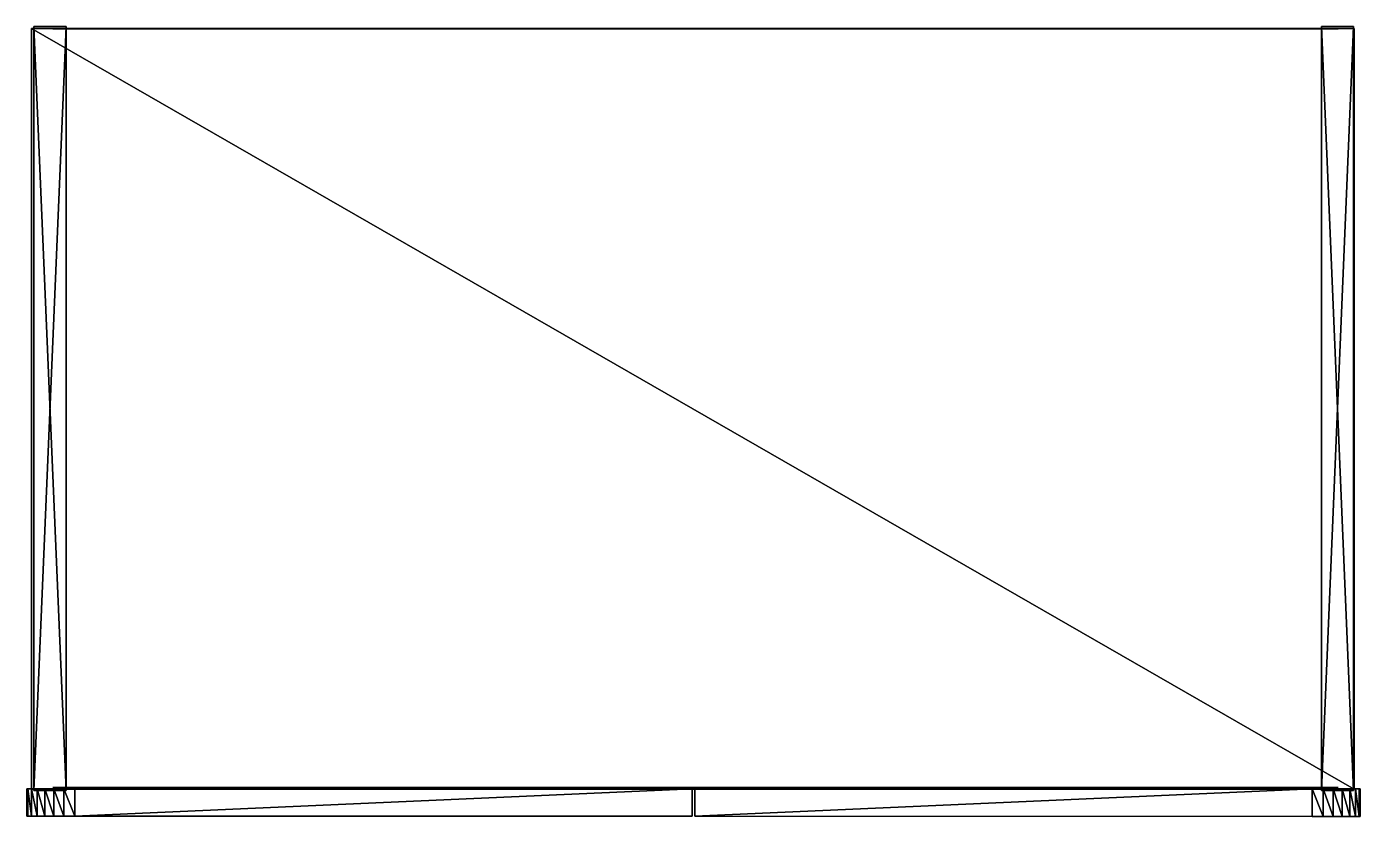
# Model space of a CAD drawing. Header units: centimetres. Extents: x -484 to 484, y -286 to 286.
import ezdxf

# ---------------------------------------------------------------- set-up
doc = ezdxf.new("R2010")
doc.units = ezdxf.units.CM
doc.layers.add('beige', color=7, linetype='Continuous', true_color=0x9a9ae5)
doc.layers.add('grey solid', color=7, linetype='Continuous', true_color=0x9a9ae5)

msp = doc.modelspace()

# ---------------------------------------------------------------- meshes
at = {"layer": 'beige', "color": 121, "true_color": 0x99e4d6}
mesh = msp.add_polyface(dxfattribs=at)
corners = [(483.7, -286.42, -1036.96), (482.77, -286.42, -1044.98), (480.14, -286.42, -1052.35), (476, -286.42, -1058.85), (470.58, -286.42, -1064.27), (464.08, -286.42, -1068.4), (456.72, -286.42, -1071.04), (448.7, -286.42, -1071.96), (-448.7, -286.41, -1071.96), (-456.72, -286.41, -1071.04), (-464.08, -286.41, -1068.4), (-470.58, -286.41, -1064.27), (-476, -286.41, -1058.85), (-480.14, -286.41, -1052.35), (-482.77, -286.41, -1044.98), (-483.7, -286.41, -1036.96), (483.7, -266.42, -1036.96), (482.77, -266.42, -1044.98), (480.14, -266.42, -1052.35), (476, -266.42, -1058.85), (470.58, -266.42, -1064.27), (464.08, -266.42, -1068.4), (456.72, -266.42, -1071.04), (448.7, -266.42, -1071.96), (-448.7, -266.41, -1071.96), (-456.72, -266.41, -1071.04), (-464.08, -266.41, -1068.4), (-470.58, -266.41, -1064.27), (-476, -266.41, -1058.85), (-480.14, -266.41, -1052.35), (-482.77, -266.41, -1044.98), (-483.7, -266.41, -1036.96), (1, -286.41, -1071.96), (1, -266.41, -1071.96), (-1, -286.41, -1071.96), (-1, -266.41, -1071.96), (483.7, -266.42, 7.39), (-483.7, -286.41, 7.39), (483.7, -286.42, 1051.73), (482.77, -286.42, 1059.75), (482.77, -266.42, 1059.75), (483.7, -266.42, 1051.73), (480.14, -286.42, 1067.12), (480.14, -266.42, 1067.12), (476, -286.42, 1073.62), (476, -266.42, 1073.62), (470.58, -286.42, 1079.04), (470.58, -266.42, 1079.04), (464.08, -286.42, 1083.17), (464.08, -266.42, 1083.17), (456.72, -286.42, 1085.81), (456.72, -266.42, 1085.81), (448.7, -286.42, 1086.73), (448.7, -266.42, 1086.73), (1, -286.41, 1086.73), (1, -266.41, 1086.73), (-448.7, -286.41, 1086.73), (-456.72, -286.41, 1085.81), (-456.72, -266.41, 1085.81), (-448.7, -266.41, 1086.73), (-464.08, -286.41, 1083.17), (-464.08, -266.41, 1083.17), (-470.58, -286.41, 1079.04), (-470.58, -266.41, 1079.04), (-476, -286.41, 1073.62), (-476, -266.41, 1073.62), (-480.14, -286.41, 1067.12), (-480.14, -266.41, 1067.12), (-482.77, -286.41, 1059.75), (-482.77, -266.41, 1059.75), (-483.7, -286.41, 1051.73), (-483.7, -266.41, 1051.73), (-483.7, -266.41, 7.39), (-1, -286.41, 1086.73), (-1, -286.41, 7.39), (-1, -266.41, 7.39), (-1, -266.41, 1086.73), (483.7, -286.42, 7.39), (1, -286.41, 7.39), (1, -266.41, 7.39)]
mesh.append_faces([[corners[k] for k in face] for face in [(12, 10, 8), (8, 74, 15), (12, 8, 15), (30, 72, 35), (30, 35, 25), (30, 25, 27), (7, 5, 3), (7, 3, 1), (7, 1, 77), (16, 18, 20), (16, 20, 22), (16, 22, 33), (70, 74, 56), (56, 60, 64), (70, 56, 64), (76, 72, 69), (58, 76, 69), (63, 58, 69), (44, 48, 52), (39, 44, 52), (77, 39, 52), (47, 43, 41), (51, 47, 41), (55, 51, 41)]], dxfattribs={"vtx0": -1, "vtx1": -1, "vtx2": -1, "color": 121})
mesh.append_faces([[corners[k] for k in face] for face in [(12, 15, 14), (30, 27, 28), (7, 77, 78), (16, 33, 79)]], dxfattribs={"vtx0": -1, "vtx2": -1, "color": 121})
mesh.append_faces([[corners[k] for k in face] for face in [(13, 12, 14), (29, 30, 28), (32, 7, 78), (36, 16, 79), (66, 68, 64), (67, 65, 69), (54, 78, 52), (36, 79, 41)]], dxfattribs={"vtx1": -1, "color": 121})
mesh.append_faces([[corners[k] for k in face] for face in [(68, 70, 64), (65, 63, 69), (78, 77, 52), (79, 55, 41)]], dxfattribs={"vtx1": -1, "vtx2": -1, "color": 121})
mesh.append_faces([[corners[k] for k in face] for face in [(17, 16, 0), (0, 1, 17), (18, 17, 1), (1, 2, 18), (19, 18, 2), (2, 3, 19), (20, 19, 3), (3, 4, 20), (21, 20, 4), (4, 5, 21), (22, 21, 5), (5, 6, 22), (23, 22, 6), (6, 7, 23), (32, 33, 23), (23, 7, 32), (25, 24, 8), (8, 9, 25), (26, 25, 9), (9, 10, 26), (27, 26, 10), (10, 11, 27), (28, 27, 11), (11, 12, 28), (29, 28, 12), (12, 13, 29), (30, 29, 13), (13, 14, 30), (31, 30, 14), (14, 15, 31), (37, 72, 31), (31, 15, 37), (12, 11, 10), (10, 9, 8), (8, 34, 74), (74, 37, 15), (30, 31, 72), (72, 75, 35), (35, 24, 25), (25, 26, 27), (8, 24, 35), (35, 34, 8), (7, 6, 5), (5, 4, 3), (3, 2, 1), (1, 0, 77), (78, 79, 33), (33, 32, 78), (35, 75, 74), (74, 34, 35), (0, 16, 36), (36, 77, 0), (16, 17, 18), (18, 19, 20), (20, 21, 22), (22, 23, 33), (40, 39, 38), (38, 41, 40), (43, 42, 39), (39, 40, 43), (45, 44, 42), (42, 43, 45), (47, 46, 44), (44, 45, 47), (49, 48, 46), (46, 47, 49), (51, 50, 48), (48, 49, 51), (53, 52, 50), (50, 51, 53), (54, 52, 53), (53, 55, 54), (58, 57, 56), (56, 59, 58), (61, 60, 57), (57, 58, 61), (63, 62, 60), (60, 61, 63), (65, 64, 62), (62, 63, 65), (67, 66, 64), (64, 65, 67), (69, 68, 66), (66, 67, 69), (71, 70, 68), (68, 69, 71), (37, 70, 71), (71, 72, 37), (70, 37, 74), (74, 73, 56), (56, 57, 60), (60, 62, 64), (63, 61, 58), (58, 59, 76), (76, 75, 72), (72, 71, 69), (56, 73, 76), (76, 59, 56), (77, 38, 39), (39, 42, 44), (44, 46, 48), (48, 50, 52), (78, 54, 55), (55, 79, 78), (76, 73, 74), (74, 75, 76), (38, 77, 36), (36, 41, 38), (55, 53, 51), (51, 49, 47), (47, 45, 43), (43, 40, 41)]], dxfattribs={"vtx2": -1, "color": 121})
at = {"layer": 'grey solid', "color": 121, "true_color": 0x99e4d6}
mesh = msp.add_polyface(dxfattribs=at)
corners = [(-464.6, -265.44, -1078.25), (-231.52, -265.44, -1078.25), (1.55, -265.44, -1078.25), (234.63, -265.44, -1078.25), (467.7, -265.44, -1078.25), (-464.6, -265.44, -861.33), (-231.52, -265.44, -861.33), (1.55, -265.44, -861.33), (234.63, -265.44, -861.33), (467.7, -265.44, -861.33), (-464.6, -265.44, -644.41), (-231.52, -265.44, -644.41), (1.55, -265.44, -644.41), (234.63, -265.44, -644.41), (467.7, -265.44, -644.41), (-464.6, -265.44, -427.5), (-231.52, -265.44, -427.5), (1.55, -265.44, -427.5), (234.63, -265.44, -427.5), (467.7, -265.44, -427.5), (-464.6, -265.44, 1048.49), (-231.52, -265.44, 1048.49), (1.55, -265.44, 1048.49), (234.63, -265.44, 1048.49), (467.7, -265.44, 1048.49), (-480.28, 285.08, 1041.05), (-480.28, -266.69, 1041.05), (479.21, 285.08, 1041.05), (479.21, -266.69, 1041.05), (-480.28, 285.08, 1061.05), (-480.28, -266.69, 1061.05), (479.21, 285.08, 1061.05), (479.21, -266.69, 1061.05), (-480.28, 285.08, -1086.73), (-480.28, -266.69, -1086.73), (479.21, 285.08, -1086.73), (479.21, -266.69, -1086.73), (-480.28, 285.08, -1066.73), (-480.28, -266.69, -1066.73), (479.21, 285.08, -1066.73), (479.21, -266.69, -1066.73), (-464.6, 284.83, -1078.25), (467.7, 284.83, -1078.25), (-464.6, 284.83, 1048.49), (467.7, 284.83, 1048.49), (455.47, -267.72, -1069.7), (455.46, 286.42, -1069.7), (455.47, -267.72, 1042.52), (455.47, 286.42, 1042.52), (478.78, -267.72, -1069.7), (478.78, 286.42, -1069.7), (478.78, -267.72, 1042.52), (478.78, 286.42, 1042.52), (-478.47, -267.72, -1069.7), (-478.47, 286.42, -1069.7), (-478.47, -267.72, 1042.52), (-478.47, 286.42, 1042.52), (-455.15, -267.72, -1069.7), (-455.15, 286.42, -1069.7), (-455.15, -267.72, 1042.52), (-455.15, 286.42, 1042.52)]
mesh.append_faces([[corners[k] for k in face] for face in [(0, 1, 6), (6, 5, 0), (1, 2, 7), (7, 6, 1), (2, 3, 8), (8, 7, 2), (3, 4, 9), (9, 8, 3), (5, 6, 11), (11, 10, 5), (6, 7, 12), (12, 11, 6), (7, 8, 13), (13, 12, 7), (8, 9, 14), (14, 13, 8), (10, 11, 16), (16, 15, 10), (11, 12, 17), (17, 16, 11), (12, 13, 18), (18, 17, 12), (13, 14, 19), (19, 18, 13), (15, 16, 21), (21, 20, 15), (16, 17, 22), (22, 21, 16), (17, 18, 23), (23, 22, 17), (18, 19, 24), (24, 23, 18), (25, 27, 28), (28, 26, 25), (29, 30, 32), (32, 31, 29), (25, 26, 30), (30, 29, 25), (26, 28, 32), (32, 30, 26), (28, 27, 31), (31, 32, 28), (27, 25, 29), (29, 31, 27), (33, 35, 36), (36, 34, 33), (37, 38, 40), (40, 39, 37), (33, 34, 38), (38, 37, 33), (34, 36, 40), (40, 38, 34), (36, 35, 39), (39, 40, 36), (35, 33, 37), (37, 39, 35), (44, 42, 41), (41, 43, 44), (45, 47, 48), (48, 46, 45), (49, 50, 52), (52, 51, 49), (45, 46, 50), (50, 49, 45), (46, 48, 52), (52, 50, 46), (48, 47, 51), (51, 52, 48), (47, 45, 49), (49, 51, 47), (53, 55, 56), (56, 54, 53), (57, 58, 60), (60, 59, 57), (53, 54, 58), (58, 57, 53), (54, 56, 60), (60, 58, 54), (56, 55, 59), (59, 60, 56), (55, 53, 57), (57, 59, 55)]], dxfattribs={"vtx2": -1, "color": 121})

doc.saveas('drawing.dxf')
